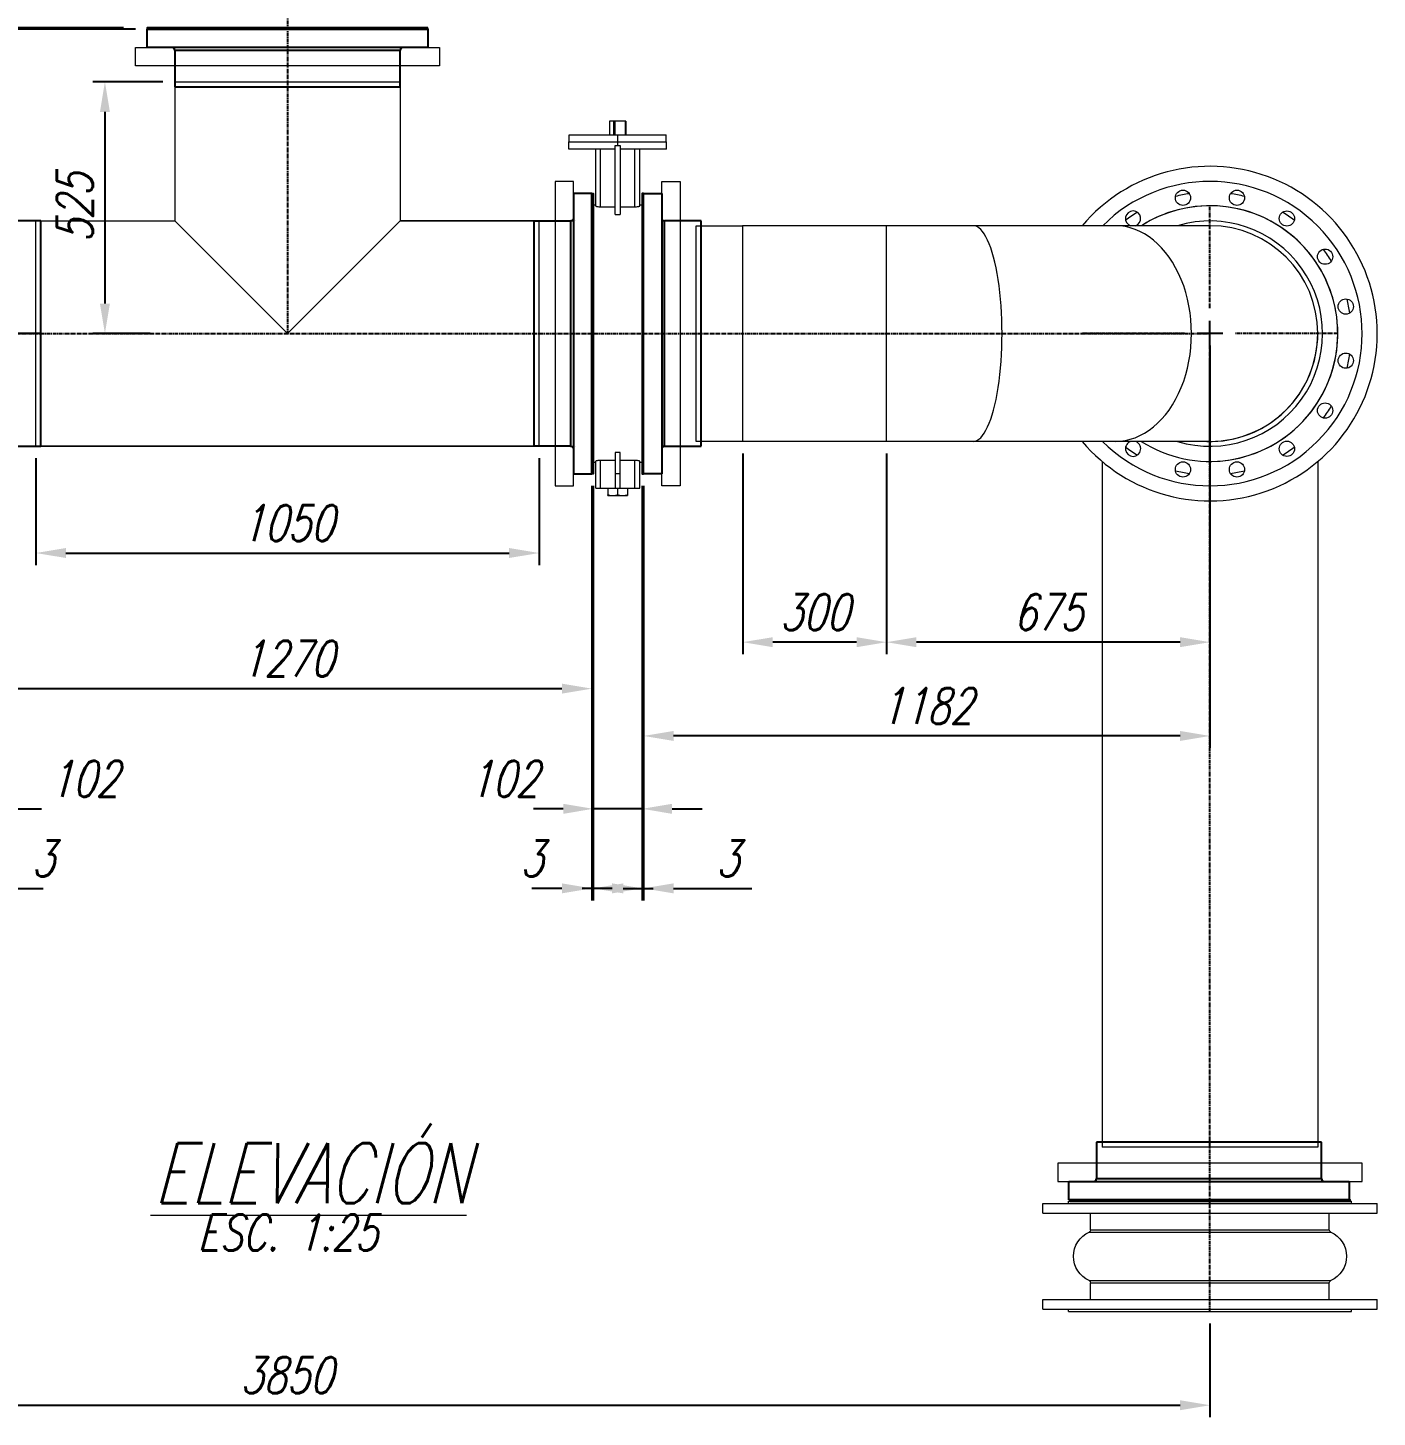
# Model space of a CAD drawing. Header units: inches. Extents: x 52169 to 69006, y 13152 to 42758.
# Drawn here: x 54951 to 57767, y 35951 to 38850 of the extents above; entities that cross this region are included whole.
import ezdxf
from ezdxf.enums import TextEntityAlignment as Align

# ---------------------------------------------------------------- set-up
doc = ezdxf.new("R2010")
doc.units = ezdxf.units.IN
doc.header["$MEASUREMENT"] = 0
doc.linetypes.add('CENTER', pattern=[50.8, 31.75, -6.35, 6.35, -6.35])
doc.layers.add('IA-DIBUJO', color=3, linetype='Continuous')
doc.layers.add('IA-EJES', color=4, linetype='CENTER')
doc.layers.add('IA-DIM', color=7, linetype='Continuous', lineweight=5)
doc.layers.add('IA-TITLE', color=6, linetype='Continuous', lineweight=13)
doc.styles.add('ING-AMB', font='romans.shx', dxfattribs={"width": 0.75, "oblique": 15})
doc.dimstyles.new('ING-AMB 25', dxfattribs={"dimscale": 25, "dimtxt": 3, "dimasz": 2.5, "dimexe": 1, "dimexo": 1, "dimgap": 1, "dimtad": 1, "dimdec": 0, "dimzin": 0, "dimdsep": 46, "dimtxsty": 'ING-AMB', "dimcen": 0.1, "dimclrd": 7, "dimclre": 7, "dimclrt": 2, "dimadec": 0, "dimazin": 0, "dimtfac": 1, "dimtdec": 0, "dimtmove": 0, "dimatfit": 0, "dimfxl": 1.25, "dimtolj": 1, "dimtzin": 0, "dimarcsym": 1})
pattern_1 = [(135, (91775.99, -20583.669), (-6.6291261, -6.6291261), []), (135, (91775.99, -20579.2495), (-6.6291261, -6.6291261), [])]

# ---------------------------------------------------------------- blocks, each defined once
blk = doc.blocks.new('*D92')
at = {"color": 7, "lineweight": -2, "transparency": 16777216}
for p, q in [((53568.4, 36146.7), (53568.4, 35951.1)), ((57418.4, 36146.7), (57418.4, 35951.1)), ((53630.9, 35976.1), (57355.9, 35976.1))]:
    blk.add_line(p, q, dxfattribs=at)
at = {"color": 7, "transparency": 16777216}
for points in [[(53630.9, 35986.5), (53630.9, 35965.6), (53568.4, 35976.1)], [(57355.9, 35986.5), (57355.9, 35965.6), (57418.4, 35976.1)]]:
    blk.add_solid(points, dxfattribs=at)
at = {"layer": 'Defpoints', "color": 0, "transparency": 16777216}
for p in [(53568.4, 36171.7), (57418.4, 36171.7), (57418.4, 35976.1)]:
    blk.add_point(p, dxfattribs=at)
at = {"color": 2, "transparency": 16777216, "insert": (55491.4, 36038.6), "char_height": 75, "attachment_point": 5, "style": 'ING-AMB'}
blk.add_mtext('\\A1;3850', dxfattribs=at)
blk = doc.blocks.new('stub end 450')
at = {"color": 8}
for p, q in [((48858.4, 37919.1), (48858.4, 38504.1)), ((48858.4, 38504.1), (48896.4, 38504.1)), ((48896.4, 38504.1), (48896.4, 37919.1)), ((48902.4, 37976.6), (48902.4, 38446.6)), ((48978.4, 38446.6), (48902.4, 38446.6)), ((48978.4, 37976.6), (48978.4, 38446.6)), ((48902.4, 37976.6), (48978.4, 37976.6)), ((48896.4, 37919.1), (48858.4, 37919.1))]:
    blk.add_line(p, q, dxfattribs=at)
for centre, start, end in [((48902.4, 38452.6), 180, 270), ((48902.4, 37970.6), 90, 180)]:
    blk.add_arc(centre, 6, start, end, dxfattribs=at)
blk = doc.blocks.new('*D128')
at = {"color": 7, "lineweight": -2, "transparency": 16777216}
for p, q in [((55175.9, 38846.6), (52780.9, 38846.6)), ((52805.9, 38784.1), (52805.9, 38274.1)), ((54978.3, 38211.6), (52780.9, 38211.6))]:
    blk.add_line(p, q, dxfattribs=at)
at = {"color": 7, "transparency": 16777216}
for points in [[(52795.5, 38784.1), (52816.3, 38784.1), (52805.9, 38846.6)], [(52795.5, 38274.1), (52816.3, 38274.1), (52805.9, 38211.6)]]:
    blk.add_solid(points, dxfattribs=at)
at = {"layer": 'Defpoints', "color": 0, "transparency": 16777216}
for p in [(55200.9, 38846.6, 0), (52805.9, 38211.6), (55003.3, 38211.6)]:
    blk.add_point(p, dxfattribs=at)
at = {"color": 2, "transparency": 16777216, "insert": (52743.4, 38529.1), "char_height": 75, "attachment_point": 5, "rotation": 90, "style": 'ING-AMB'}
blk.add_mtext('\\A1;635', dxfattribs=at)
blk = doc.blocks.new('*D126')
at = {"color": 7, "lineweight": -2, "transparency": 16777216}
for p, q in [((54968.4, 37951.6), (54968.4, 37728.9)), ((56018.4, 37951.6), (56018.4, 37728.9)), ((55030.9, 37753.9), (55955.9, 37753.9))]:
    blk.add_line(p, q, dxfattribs=at)
at = {"color": 7, "transparency": 16777216}
for points in [[(55030.9, 37764.3), (55030.9, 37743.5), (54968.4, 37753.9)], [(55955.9, 37764.3), (55955.9, 37743.5), (56018.4, 37753.9)]]:
    blk.add_solid(points, dxfattribs=at)
at = {"layer": 'Defpoints', "color": 0, "transparency": 16777216}
for p in [(54968.4, 37976.6, 0), (56018.4, 37976.6, 0), (56018.4, 37753.9)]:
    blk.add_point(p, dxfattribs=at)
at = {"color": 2, "transparency": 16777216, "insert": (55493.4, 37816.4), "char_height": 75, "attachment_point": 5, "style": 'ING-AMB'}
blk.add_mtext('\\A1;1050', dxfattribs=at)
blk = doc.blocks.new('*U19')
at = {"layer": 'IA-EJES', "color": 0, "ltscale": 0.25, "transparency": 16777216}
for p, q in [((0, 53.3), (0, 266.8)), ((-266.8, 0), (-53.3, 0)), ((53.3, 0), (266.8, 0)), ((0, -266.8), (0, -53.3))]:
    blk.add_line(p, q, dxfattribs=at)
at = {"layer": 'IA-EJES', "color": 0, "linetype": 'Continuous', "ltscale": 0.25, "transparency": 16777216}
for p, q in [((-26.7, 0), (26.7, 0)), ((0, -26.7), (0, 26.7))]:
    blk.add_line(p, q, dxfattribs=at)
blk = doc.blocks.new('*D129')
at = {"color": 7, "lineweight": -2, "transparency": 16777216}
for p, q in [((55233.4, 38736.6), (55087.4, 38736.6)), ((55112.4, 38674.1), (55112.4, 38274.1)), ((55206.5, 38211.6), (55087.4, 38211.6))]:
    blk.add_line(p, q, dxfattribs=at)
at = {"color": 7, "transparency": 16777216}
for points in [[(55102, 38674.1), (55122.8, 38674.1), (55112.4, 38736.6)], [(55102, 38274.1), (55122.8, 38274.1), (55112.4, 38211.6)]]:
    blk.add_solid(points, dxfattribs=at)
at = {"layer": 'Defpoints', "color": 0, "transparency": 16777216}
for p in [(55258.4, 38736.6, 0), (55112.4, 38211.6), (55231.5, 38211.6, 0)]:
    blk.add_point(p, dxfattribs=at)
at = {"color": 2, "transparency": 16777216, "insert": (55049.9, 38474.1), "char_height": 75, "attachment_point": 5, "rotation": 90, "style": 'ING-AMB'}
blk.add_mtext('\\A1;525', dxfattribs=at)
blk = doc.blocks.new('*D38')
at = {"color": 7, "lineweight": -2, "transparency": 16777216}
for p, q in [((52649, 38878.1), (52649, 38979.2)), ((52749, 38912.1), (52749, 38974.6)), ((52749, 38848.1), (52649, 38878.1)), ((55150.9, 38849.6), (52724, 38849.6)), ((55175.9, 38846.6), (52724, 38846.6)), ((52749, 38846.6), (52749, 38849.6)), ((52749, 38846.6), (52749, 38849.6)), ((52749, 38784.1), (52749, 38721.6))]:
    blk.add_line(p, q, dxfattribs=at)
at = {"color": 7, "transparency": 16777216}
for points in [[(52738.6, 38912.1), (52759.4, 38912.1), (52749, 38849.6)], [(52738.6, 38784.1), (52759.4, 38784.1), (52749, 38846.6)]]:
    blk.add_solid(points, dxfattribs=at)
at = {"layer": 'Defpoints', "color": 0, "transparency": 16777216}
for p in [(52749, 38849.6), (55175.9, 38849.6, 0), (55200.9, 38846.6, 0)]:
    blk.add_point(p, dxfattribs=at)
at = {"color": 2, "transparency": 16777216, "insert": (52586.5, 38928.7), "char_height": 75, "attachment_point": 5, "rotation": 90, "style": 'ING-AMB'}
blk.add_mtext('\\A1;3', dxfattribs=at)
blk = doc.blocks.new('*D143')
at = {"color": 7, "lineweight": -2, "transparency": 16777216}
for p, q in [((54753.4, 37894.1), (54753.4, 37195.3)), ((54855.4, 37894.1), (54855.4, 37195.3)), ((54690.9, 37220.3), (54628.4, 37220.3)), ((54753.4, 37220.3), (54855.4, 37220.3)), ((54917.9, 37220.3), (54980.4, 37220.3))]:
    blk.add_line(p, q, dxfattribs=at)
at = {"color": 7, "transparency": 16777216}
for points in [[(54690.9, 37230.7), (54690.9, 37209.8), (54753.4, 37220.3)], [(54917.9, 37230.7), (54917.9, 37209.8), (54855.4, 37220.3)]]:
    blk.add_solid(points, dxfattribs=at)
at = {"layer": 'Defpoints', "color": 0, "transparency": 16777216}
for p in [(54753.4, 37919.1), (54855.4, 37919.1), (54855.4, 37220.3)]:
    blk.add_point(p, dxfattribs=at)
at = {"color": 2, "transparency": 16777216, "insert": (55069.2, 37282.8), "char_height": 75, "attachment_point": 5, "style": 'ING-AMB'}
blk.add_mtext('\\A1;102', dxfattribs=at)
blk = doc.blocks.new('*D144')
at = {"color": 7, "lineweight": -2, "transparency": 16777216}
for p, q in [((54855.4, 37894.1), (54855.4, 37029.3)), ((54858.4, 37894.1), (54858.4, 37029.3)), ((54792.9, 37054.3), (54730.4, 37054.3)), ((54855.4, 37054.3), (54858.4, 37054.3)), ((54920.9, 37054.3), (54983.4, 37054.3))]:
    blk.add_line(p, q, dxfattribs=at)
at = {"color": 7, "transparency": 16777216}
for points in [[(54792.9, 37064.7), (54792.9, 37043.9), (54855.4, 37054.3)], [(54920.9, 37064.7), (54920.9, 37043.9), (54858.4, 37054.3)]]:
    blk.add_solid(points, dxfattribs=at)
at = {"layer": 'Defpoints', "color": 0, "transparency": 16777216}
for p in [(54855.4, 37919.1), (54858.4, 37919.1), (54858.4, 37054.3)]:
    blk.add_point(p, dxfattribs=at)
at = {"color": 2, "transparency": 16777216, "insert": (54983.4, 37116.8), "char_height": 75, "attachment_point": 5, "style": 'ING-AMB'}
blk.add_mtext('\\A1;3', dxfattribs=at)
blk = doc.blocks.new('*D145')
at = {"color": 7, "lineweight": -2, "transparency": 16777216}
for p, q in [((54858.4, 37894.1), (54858.4, 37446)), ((56128.4, 37894.1), (56128.4, 37446)), ((54920.9, 37471), (56065.9, 37471))]:
    blk.add_line(p, q, dxfattribs=at)
at = {"color": 7, "transparency": 16777216}
for points in [[(54920.9, 37481.4), (54920.9, 37460.6), (54858.4, 37471)], [(56065.9, 37481.4), (56065.9, 37460.6), (56128.4, 37471)]]:
    blk.add_solid(points, dxfattribs=at)
at = {"layer": 'Defpoints', "color": 0, "transparency": 16777216}
for p in [(54858.4, 37919.1), (56128.4, 37919.1), (56128.4, 37471)]:
    blk.add_point(p, dxfattribs=at)
at = {"color": 2, "transparency": 16777216, "insert": (55493.4, 37533.5), "char_height": 75, "attachment_point": 5, "style": 'ING-AMB'}
blk.add_mtext('\\A1;1270', dxfattribs=at)
blk = doc.blocks.new('*D48')
at = {"color": 7, "lineweight": -2, "transparency": 16777216}
for p, q in [((57418.4, 38186.6), (57418.4, 37542.9)), ((56743.4, 37961.5), (56743.4, 37542.9)), ((57355.9, 37567.9), (56805.9, 37567.9))]:
    blk.add_line(p, q, dxfattribs=at)
at = {"color": 7, "transparency": 16777216}
for points in [[(56805.9, 37578.3), (56805.9, 37557.5), (56743.4, 37567.9)], [(57355.9, 37578.3), (57355.9, 37557.5), (57418.4, 37567.9)]]:
    blk.add_solid(points, dxfattribs=at)
at = {"layer": 'Defpoints', "color": 0, "transparency": 16777216}
for p in [(57418.4, 38211.6), (56743.4, 37986.5), (56743.4, 37567.9)]:
    blk.add_point(p, dxfattribs=at)
at = {"color": 2, "transparency": 16777216, "insert": (57080.9, 37630.4), "char_height": 75, "attachment_point": 5, "style": 'ING-AMB'}
blk.add_mtext('\\A1;675', dxfattribs=at)
blk = doc.blocks.new('*D49')
at = {"color": 7, "lineweight": -2, "transparency": 16777216}
for p, q in [((56443.4, 37961.6), (56443.4, 37542.9)), ((56743.4, 37961.5), (56743.4, 37542.9)), ((56680.9, 37567.9), (56505.9, 37567.9))]:
    blk.add_line(p, q, dxfattribs=at)
at = {"color": 7, "transparency": 16777216}
for points in [[(56505.9, 37578.3), (56505.9, 37557.5), (56443.4, 37567.9)], [(56680.9, 37578.3), (56680.9, 37557.5), (56743.4, 37567.9)]]:
    blk.add_solid(points, dxfattribs=at)
at = {"layer": 'Defpoints', "color": 0, "transparency": 16777216}
for p in [(56443.4, 37986.6), (56743.4, 37986.5), (56443.4, 37567.9)]:
    blk.add_point(p, dxfattribs=at)
at = {"color": 2, "transparency": 16777216, "insert": (56593.4, 37630.4), "char_height": 75, "attachment_point": 5, "style": 'ING-AMB'}
blk.add_mtext('\\A1;300', dxfattribs=at)
blk = doc.blocks.new('*D50')
at = {"color": 7, "lineweight": -2, "transparency": 16777216}
for p, q in [((57418.4, 38186.5), (57418.4, 37347.3)), ((56236.4, 37894.1), (56236.4, 37347.3)), ((57355.9, 37372.3), (56298.9, 37372.3))]:
    blk.add_line(p, q, dxfattribs=at)
at = {"color": 7, "transparency": 16777216}
for points in [[(56298.9, 37382.7), (56298.9, 37361.9), (56236.4, 37372.3)], [(57355.9, 37382.7), (57355.9, 37361.9), (57418.4, 37372.3)]]:
    blk.add_solid(points, dxfattribs=at)
at = {"layer": 'Defpoints', "color": 0, "transparency": 16777216}
for p in [(57418.4, 38211.5), (56236.4, 37919.1), (56236.4, 37372.3)]:
    blk.add_point(p, dxfattribs=at)
at = {"color": 2, "transparency": 16777216, "insert": (56827.4, 37434.8), "char_height": 75, "attachment_point": 5, "style": 'ING-AMB'}
blk.add_mtext('\\A1;1182', dxfattribs=at)
blk = doc.blocks.new('*D51')
at = {"color": 7, "lineweight": -2, "transparency": 16777216}
for p, q in [((56233.4, 37894.1), (56233.4, 37029.3)), ((56236.4, 37894.1), (56236.4, 37029.3)), ((56170.9, 37054.3), (56108.4, 37054.3)), ((56233.4, 37054.3), (56236.4, 37054.3)), ((56298.9, 37054.3), (56462.5, 37054.3))]:
    blk.add_line(p, q, dxfattribs=at)
at = {"color": 7, "transparency": 16777216}
for points in [[(56170.9, 37064.7), (56170.9, 37043.9), (56233.4, 37054.3)], [(56298.9, 37064.7), (56298.9, 37043.9), (56236.4, 37054.3)]]:
    blk.add_solid(points, dxfattribs=at)
at = {"layer": 'Defpoints', "color": 0, "transparency": 16777216}
for p in [(56233.4, 37919.1), (56236.4, 37919.1), (56233.4, 37054.3)]:
    blk.add_point(p, dxfattribs=at)
at = {"color": 2, "transparency": 16777216, "insert": (56411.9, 37116.8), "char_height": 75, "attachment_point": 5, "style": 'ING-AMB'}
blk.add_mtext('\\A1;3', dxfattribs=at)
blk = doc.blocks.new('*D52')
at = {"color": 7, "lineweight": -2, "transparency": 16777216}
for p, q in [((56131.4, 37894.1), (56131.4, 37195.3)), ((56233.4, 37894.1), (56233.4, 37195.3)), ((56068.9, 37220.3), (56006.4, 37220.3)), ((56233.4, 37220.3), (56131.4, 37220.3)), ((56295.9, 37220.3), (56358.4, 37220.3))]:
    blk.add_line(p, q, dxfattribs=at)
at = {"color": 7, "transparency": 16777216}
for points in [[(56068.9, 37230.7), (56068.9, 37209.8), (56131.4, 37220.3)], [(56295.9, 37230.7), (56295.9, 37209.8), (56233.4, 37220.3)]]:
    blk.add_solid(points, dxfattribs=at)
at = {"layer": 'Defpoints', "color": 0, "transparency": 16777216}
for p in [(56131.4, 37919.1), (56233.4, 37919.1), (56131.4, 37220.3)]:
    blk.add_point(p, dxfattribs=at)
at = {"color": 2, "transparency": 16777216, "insert": (55945, 37282.8), "char_height": 75, "attachment_point": 5, "style": 'ING-AMB'}
blk.add_mtext('\\A1;102', dxfattribs=at)
blk = doc.blocks.new('*D53')
at = {"color": 7, "lineweight": -2, "transparency": 16777216}
for p, q in [((56128.4, 37894.1), (56128.4, 37029.3)), ((56131.4, 37894.1), (56131.4, 37029.3)), ((56065.9, 37054.3), (56003.4, 37054.3)), ((56131.4, 37054.3), (56128.4, 37054.3)), ((56193.9, 37054.3), (56256.4, 37054.3))]:
    blk.add_line(p, q, dxfattribs=at)
at = {"color": 7, "transparency": 16777216}
for points in [[(56065.9, 37064.7), (56065.9, 37043.9), (56128.4, 37054.3)], [(56193.9, 37064.7), (56193.9, 37043.9), (56131.4, 37054.3)]]:
    blk.add_solid(points, dxfattribs=at)
at = {"layer": 'Defpoints', "color": 0, "transparency": 16777216}
for p in [(56128.4, 37919.1), (56131.4, 37919.1), (56128.4, 37054.3)]:
    blk.add_point(p, dxfattribs=at)
at = {"color": 2, "transparency": 16777216, "insert": (56003.4, 37116.8), "char_height": 75, "attachment_point": 5, "style": 'ING-AMB'}
blk.add_mtext('\\A1;3', dxfattribs=at)

msp = doc.modelspace()

# ---------------------------------------------------------------- hatches: boundary and pattern name
h = msp.add_hatch()
h.set_pattern_fill('ANSI32', color=1, scale=25, angle=180)
h.set_pattern_definition([(225, (114288.665, 75872.213), (6.6291261, -6.6291261), []), (225, (114284.246, 75872.213), (6.6291261, -6.6291261), [])])
h.paths.add_polyline_path([(55200.9, 38846.6), (55785.9, 38846.6), (55785.9, 38849.6), (55200.9, 38849.6)])
h = msp.add_hatch()
h.set_pattern_fill('ANSI32', color=1, scale=25, angle=90)
h.set_pattern_definition(pattern_1)
h.paths.add_polyline_path([(56128.4, 38504.1), (56128.4, 37919.1), (56131.4, 37919.1), (56131.4, 38504.1)])
h = msp.add_hatch()
h.set_pattern_fill('ANSI32', color=1, scale=25, angle=90)
h.set_pattern_definition(pattern_1)
h.paths.add_polyline_path([(56236.4, 38504.1), (56236.4, 37919.1), (56233.4, 37919.1), (56233.4, 38504.1)])
h = msp.add_hatch()
h.set_pattern_fill('ANSI32', color=1, scale=25, angle=180)
h.set_pattern_definition([(225, (112363.694, 73427.213), (6.6291261, -6.6291261), []), (225, (112359.275, 73427.213), (6.6291261, -6.6291261), [])])
h.paths.add_polyline_path([(57710.9, 36401.6), (57125.9, 36401.6), (57125.9, 36404.6), (57710.9, 36404.6)])

# ---------------------------------------------------------------- linework, layer by layer
at = {"color": 8, "linetype": 'Continuous', "lineweight": 0, "extrusion": (0, 1, -2.22045e-16)}
for p, q in [((56165.4, 38654.6), (56165.4, 38626.6)), ((56199.4, 38654.6), (56165.4, 38654.6)), ((56174.5, 38626.6), (56174.5, 38654.6)), ((56175.5, 38626.6), (56175.5, 38654.6)), ((56176.6, 38654.6), (56176.6, 38626.6)), ((56198.5, 38626.6), (56198.5, 38654.6)), ((56199.4, 38654.6), (56199.4, 38626.6)), ((56080.4, 38611.6), (56284.4, 38611.6)), ((56080.4, 38596.6), (56080.4, 38611.6)), ((56081.4, 38626.6), (56283.4, 38626.6)), ((56081.4, 38611.6), (56081.4, 38626.6)), ((56182.4, 38604.1), (56182.4, 38626.6)), ((56283.4, 38611.6), (56283.4, 38626.6)), ((56284.4, 38596.6), (56284.4, 38611.6)), ((56177.3, 38596.6), (56080.4, 38596.6)), ((56136.5, 38477.7), (56136.5, 38596.6)), ((56146.7, 38476.2), (56146.7, 38596.6)), ((56177.3, 38604.1), (56187.5, 38604.1)), ((56177.3, 38460), (56177.3, 38604.1)), ((56187.5, 38604.1), (56187.5, 38460)), ((56284.4, 38596.6), (56187.5, 38596.6)), ((56218.1, 38476.2), (56218.1, 38596.6)), ((56228.3, 38477.7), (56228.3, 38596.6)), ((56131.4, 38480.1), (56136.5, 38480.1)), ((56146.7, 38476.2), (56177.3, 38476.2)), ((56187.5, 38476.2), (56218.1, 38476.2)), ((56228.3, 38480.1), (56233.4, 38480.1)), ((56177.3, 38460), (56187.5, 38460)), ((56131.4, 37943.1), (56136.5, 37943.1)), ((56136.5, 37888.9), (56136.5, 37945.5)), ((56146.7, 37888.9), (56146.7, 37947.1)), ((56177.3, 37947.1), (56146.7, 37947.1)), ((56187.5, 37963.3), (56177.3, 37963.3)), ((56177.3, 37963.3), (56177.3, 37888.9)), ((56187.5, 37888.9), (56187.5, 37963.3)), ((56218.1, 37947.1), (56187.5, 37947.1)), ((56218.1, 37888.9), (56218.1, 37947.1)), ((56228.3, 37888.9), (56228.3, 37945.5)), ((56228.3, 37943.1), (56233.4, 37943.1)), ((56177.3, 37919.5), (56187.5, 37919.5)), ((56136.5, 37888.9), (56228.3, 37888.9)), ((56162, 37888.9), (56162, 37875.4)), ((56182.4, 37873.6), (56182.4, 37888.9)), ((56202.8, 37888.9), (56202.8, 37875.4)), ((56162, 37873.6), (56202.8, 37873.6))]:
    msp.add_line(p, q, dxfattribs=at)
at = {"color": 8, "extrusion": (-1.22465e-16, 1, -2.22045e-16)}
msp.add_line((56093.4, 38446.6), (56093.4, 38446.6), dxfattribs=at)
at = {"color": 8, "extrusion": (1.22465e-16, -1, -2.22045e-16)}
msp.add_line((56093.4, 37976.6), (56093.4, 37976.6), dxfattribs=at)
at = {"color": 8, "linetype": 'Continuous', "lineweight": 0, "extrusion": (2.22045e-16, 1, -2.22045e-16)}
for p, q in [((57069.4, 36396.7), (57767.4, 36396.7)), ((57069.4, 36376.7), (57069.4, 36396.7)), ((57123.4, 36401.7), (57713.4, 36401.7)), ((57123.4, 36396.7), (57123.4, 36401.7)), ((57713.4, 36396.7), (57713.4, 36401.7)), ((57767.4, 36376.7), (57767.4, 36396.7)), ((57069.4, 36376.7), (57767.4, 36376.7)), ((57169.4, 36341.7), (57169.4, 36376.7)), ((57667.4, 36341.7), (57667.4, 36376.7)), ((57166.4, 36337.1), (57670.4, 36337.1)), ((57169.4, 36341.7), (57667.4, 36341.7)), ((57166.4, 36236.3), (57670.4, 36236.3)), ((57169.4, 36231.7), (57667.4, 36231.7)), ((57169.4, 36196.7), (57169.4, 36231.7)), ((57667.4, 36196.7), (57667.4, 36231.7)), ((57069.4, 36196.7), (57767.4, 36196.7)), ((57069.4, 36176.7), (57069.4, 36196.7)), ((57069.4, 36176.7), (57767.4, 36176.7)), ((57123.4, 36171.7), (57123.4, 36176.7)), ((57713.4, 36171.7), (57713.4, 36176.7)), ((57767.4, 36176.7), (57767.4, 36196.7)), ((57123.4, 36171.7), (57713.4, 36171.7))]:
    msp.add_line(p, q, dxfattribs=at)
at = {"color": 1, "elevation": 0}
msp.add_lwpolyline([(55785.9, 38849.6), (55200.9, 38849.6), (55200.9, 38846.6), (55785.9, 38846.6)], close=True, dxfattribs=at)
at = {"color": 1}
for points in [[(56128.4, 37919.1), (56128.4, 38504.1), (56131.4, 38504.1), (56131.4, 37919.1)], [(56236.4, 37919.1), (56236.4, 38504.1), (56233.4, 38504.1), (56233.4, 37919.1)], [(57125.9, 36401.6), (57710.9, 36401.6), (57710.9, 36404.6), (57125.9, 36404.6)]]:
    msp.add_lwpolyline(points, close=True, dxfattribs=at)
at = {"color": 2, "linetype": 'Continuous', "lineweight": 0}
for points in [[(55175.9, 38770.5, 0), (55175.9, 38808.6, 0), (55810.9, 38808.6, 0), (55810.9, 38770.5, 0)], [(56052.3, 37894.1, 0), (56090.4, 37894.1, 0), (56090.4, 38529.1, 0), (56052.3, 38529.1, 0)], [(56312.5, 37894.2, 0), (56274.4, 37894.2, 0), (56274.4, 38529.2, 0), (56312.5, 38529.2, 0)], [(57735.9, 36442.6, 0), (57735.9, 36480.7, 0), (57100.9, 36480.7, 0), (57100.9, 36442.6, 0)]]:
    msp.add_polyline3d(points, close=True, dxfattribs=at)
for centre in [(57362, 38495), (57474.7, 38495), (57578.9, 38451.8), (57658.6, 38372.1), (57701.8, 38268), (57701.8, 38155.2), (57658.6, 38051.1), (57578.9, 37971.4), (57362, 37928.2), (57474.7, 37928.2)]:
    msp.add_circle(centre, 15.9, dxfattribs=at)
for centre, radius, start, end in [((57418.4, 38211.6), 349, 220.1239, 139.8355), ((57418.4, 38211.6), 317.5, 225.1019, 134.8497), ((57418.4, 38211.6), 295, 98.3715, 104.1285), ((57418.4, 38211.6), 295, 75.8715, 81.6285), ((57257.9, 38451.8), 15.9, 287.53, 252.47), ((57418.4, 38211.6), 295, 120.8715, 126.6285), ((57418.4, 38211.6), 266.7, 237.4892, 122.4351), ((57418.4, 38211.6), 266.7, 270, 122.4351), ((57418.4, 38211.6), 295, 53.3715, 59.1285), ((57418.4, 38211.6), 295, 30.8715, 36.6285), ((57418.4, 38211.6), 295, 8.3715, 14.1285), ((57418.4, 38211.6), 295, 345.8715, 351.6285), ((57418.4, 38211.6), 295, 323.3715, 329.1285), ((57257.9, 37971.4), 15.9, 105.0989, 74.9011), ((57418.4, 38211.6), 295, 233.3715, 239.1285), ((57418.4, 38211.6), 295, 300.8715, 306.6285), ((57418.4, 38211.6), 295, 255.8715, 261.6285), ((57418.4, 38211.6), 295, 278.3715, 284.1285)]:
    msp.add_arc(centre, radius, start, end, dxfattribs=at)
at = {"color": 8, "linetype": 'Continuous', "lineweight": 0, "extrusion": (-4.93038e-32, -2.22045e-16, -1)}
for centre, radius, start, end in [((-57188.4, 36286.7), 55, 293.5702, 66.4298), ((-57164.4, 36341.7), 5, 180, 246.4298), ((-57672.4, 36341.7), 5, 293.5702, 360), ((-57648.4, 36286.7), 55, 113.5702, 246.4298), ((-57164.4, 36231.7), 5, 113.5702, 180), ((-57672.4, 36231.7), 5, 0, 66.4298)]:
    msp.add_arc(centre, radius, start, end, dxfattribs=at)
at = {"color": 8, "linetype": 'Continuous', "lineweight": 0}
for points, knots in [([(56136.5, 38477.7), (56136.5, 38477.6), (56136.7, 38477.4), (56137.8, 38477), (56138.6, 38476.8), (56140.4, 38476.5), (56141.5, 38476.4), (56144, 38476.2), (56145.4, 38476.2), (56146.7, 38476.2)], [-4.633551, -4.633551, -4.633551, -4.633551, -4.246049, -4.246049, -3.858548, -3.858548, -3.473221, -3.473221, -3.087893, -3.087893, -3.087893, -3.087893]), ([(56218.1, 38476.2), (56219.4, 38476.2), (56220.7, 38476.2), (56223.2, 38476.4), (56224.4, 38476.5), (56226.2, 38476.8), (56227, 38477), (56228, 38477.4), (56228.3, 38477.6), (56228.3, 38477.7)], [-3.087893, -3.087893, -3.087893, -3.087893, -2.70373, -2.70373, -2.319567, -2.319567, -1.930902, -1.930902, -1.542237, -1.542237, -1.542237, -1.542237]), ([(56146.7, 37947.1), (56145.4, 37947.1), (56144, 37947), (56141.5, 37946.9), (56140.4, 37946.7), (56138.6, 37946.4), (56137.8, 37946.2), (56136.7, 37945.9), (56136.5, 37945.7), (56136.5, 37945.5)], [-3.087893, -3.087893, -3.087893, -3.087893, -2.70373, -2.70373, -2.319567, -2.319567, -1.930902, -1.930902, -1.542237, -1.542237, -1.542237, -1.542237]), ([(56228.3, 37945.5), (56228.3, 37945.7), (56228, 37945.9), (56227, 37946.2), (56226.2, 37946.4), (56224.4, 37946.7), (56223.2, 37946.9), (56220.7, 37947), (56219.4, 37947.1), (56218.1, 37947.1)], [-4.63355, -4.63355, -4.63355, -4.63355, -4.244885, -4.244885, -3.85622, -3.85622, -3.472057, -3.472057, -3.087893, -3.087893, -3.087893, -3.087893])]:
    msp.add_open_spline(points, degree=3, knots=knots, dxfattribs=at)
for points, weights in [([(56162, 37875.4), (56167.4, 37873.6), (56172.2, 37873.6)], [1.00007075032, 1.03799156647, 1]), ([(56162, 37873.6), (56162, 37873.6), (56162, 37875.4)], [1, 1.03799156647, 1.00007075032]), ([(56172.2, 37873.6), (56176.9, 37873.6), (56182.4, 37875.4)], [1, 1.03799156647, 1.00007075032]), ([(56182.4, 37875.4), (56187.8, 37873.6), (56192.6, 37873.6)], [1.00007075032, 1.03799156647, 1]), ([(56192.6, 37873.6), (56197.3, 37873.6), (56202.8, 37875.4)], [1, 1.03799156647, 1.00007075032]), ([(56202.8, 37875.4), (56202.8, 37873.6), (56202.8, 37873.6)], [1.00007075032, 1.03799156647, 1])]:
    msp.add_rational_spline(points, weights, degree=2, dxfattribs=at)
at = {"layer": 'IA-DIBUJO', "color": 3, "linetype": 'Continuous', "lineweight": 0, "extrusion": (0, 1, -2.22045e-16)}
for p, q in [((55258.4, 38736.6, 0), (55728.4, 38736.6, 0)), ((55258.4, 38736.6, 0), (55258.4, 38446.6, 0)), ((55728.4, 38736.6, 0), (55728.4, 38446.6, 0)), ((54968.4, 38446.6, 0), (55258.4, 38446.6, 0)), ((55493.4, 38211.6, 0), (55258.4, 38446.6, 0)), ((55728.4, 38446.6, 0), (55493.4, 38211.6, 0)), ((55728.4, 38446.6, 0), (56018.4, 38446.6, 0)), ((54968.4, 37976.6, 0), (56018.4, 37976.6, 0))]:
    msp.add_line(p, q, dxfattribs=at)
at = {"layer": 'IA-DIBUJO', "color": 3, "linetype": 'Continuous', "lineweight": 0}
for p, q in [((54968.4, 37976.6, 0), (54968.4, 38446.6, 0)), ((56018.4, 37976.6, 0), (56018.4, 38446.6, 0)), ((57418.4, 38436.7), (56443.1, 38436.7)), ((56743.4, 37986.7), (56743.4, 38436.7)), ((56743.4, 37986.7), (56443.1, 37986.6)), ((57418.4, 37986.7), (56743.4, 37986.7)), ((57643.4, 36514.6), (57193.4, 36514.6))]:
    msp.add_line(p, q, dxfattribs=at)
at = {"layer": 'IA-DIBUJO', "color": 3, "linetype": 'Continuous', "lineweight": 0, "extrusion": (1.10737e-08, 1, -2.22045e-16)}
for p, q in [((56018.4, 38446.6, 0), (55728.4, 38446.6, 0)), ((56018.4, 37976.6, 0), (54968.4, 37976.6, 0))]:
    msp.add_line(p, q, dxfattribs=at)
at = {"layer": 'IA-DIBUJO', "color": 3, "linetype": 'Continuous', "lineweight": 0, "extrusion": (-2.28848e-17, 1, -2.22045e-16)}
for p, q in [((57193.4, 37945.1, -2.6), (57193.4, 36514.6)), ((57643.4, 37944.6, -2.6), (57643.4, 36514.6))]:
    msp.add_line(p, q, dxfattribs=at)
at = {"layer": 'IA-DIBUJO', "color": 3, "linetype": 'Continuous', "lineweight": 0}
msp.add_lwpolyline([(56346.4, 37986.6), (56346.4, 38436.6), (56443.1, 38436.6), (56443.1, 37986.6)], close=True, dxfattribs=at)
for centre, radius, start, end in [((57418.4, 38211.6), 235, 253.1455, 106.6946), ((57418.4, 38211.7), 225, 270, 90), ((57418.4, 38211.6), 225, 268.3385, 0.012)]:
    msp.add_arc(centre, radius, start, end, dxfattribs=at)
for centre, major_axis, ratio, start_param, end_param in [((56924.2, 38211.7), (0, 225), 0.267949, -3.141593, 0), ((56924.2, 38211.7), (0, -225), 0.267949, 0, 3.141593), ((57220.7, 38211.7), (0, -225), 0.707107, 0, 3.141593)]:
    msp.add_ellipse(centre, major_axis=major_axis, ratio=ratio, start_param=start_param, end_param=end_param, dxfattribs=at)
at = {"layer": 'IA-EJES', "ltscale": 0.25}
for p, q in [((55493.4, 41608.3), (55493.4, 38211.6)), ((53568.4, 38211.6), (57418.4, 38211.6)), ((57418.4, 36171.7), (57418.4, 38211.6))]:
    msp.add_line(p, q, dxfattribs=at)

# ---------------------------------------------------------------- block references
for p, rotation in [((17281.8, 87705, 0), 270), ((95628, -12453.8), 90.00000000000001)]:
    msp.add_blockref('stub end 450', p, dxfattribs=dict(rotation=rotation))
for p in [(6000, 0), (7378, 0)]:
    msp.add_blockref('stub end 450', p)
at = {"xscale": -1}
msp.add_blockref('stub end 450', (104986.8, 0), dxfattribs=at)
at = {"layer": 'IA-EJES', "ltscale": 0.25, "rotation": 89.99999999999999}
msp.add_blockref('*U19', (57418.4, 38211.6), dxfattribs=at)

# ---------------------------------------------------------------- texts
at = {"layer": 'IA-DIM', "color": 2, "insert": (55305.5, 36298.6), "char_height": 75, "attachment_point": 7, "style": 'ING-AMB'}
msp.add_mtext('ESC. 1:25', dxfattribs=at)
at = {"layer": 'IA-TITLE', "style": 'ING-AMB', "oblique": 15, "width": 0.75}
msp.add_text('%%UELEVACIÓN', height=125, dxfattribs=at).set_placement((55543.9, 36480.8), align=Align.MIDDLE)

# ---------------------------------------------------------------- dimensions: what is measured, and where the dimension line sits
for base, p1, p2, angle, override, picture, middle in [((52749, 38849.6), (55200.9, 38846.6, 0), (55175.9, 38849.6, 0), 90, {"dimpost": '\\X', "dimtmove": 1}, '*D38', (52586.5, 38903.1)), ((52805.9, 38211.6), (55200.9, 38846.6, 0), (55003.3, 38211.6), 90, {"dimpost": '\\X'}, '*D128', (52743.4, 38529.1)), ((55112.4, 38211.6), (55258.4, 38736.6, 0), (55231.5, 38211.6, 0), 90, {"dimpost": '\\X'}, '*D129', (55049.9, 38474.1)), ((56236.4, 37372.3), (57418.4, 38211.5), (56236.4, 37919.1), 180, {"dimpost": '\\X'}, '*D50', (56827.4, 37434.8)), ((56743.4, 37567.9), (57418.4, 38211.6), (56743.4, 37986.5), 180, {"dimpost": '\\X'}, '*D48', (57080.9, 37630.4)), ((56443.4, 37567.9), (56743.4, 37986.5), (56443.4, 37986.6), 180, {"dimpost": '\\X', "dimtmove": 1}, '*D49', (56593.4, 37630.4))]:
    dim = msp.add_linear_dim(base=base, p1=p1, p2=p2, angle=angle, dimstyle='ING-AMB 25', override=override)
    dim.commit()
    dim.dimension.update_dxf_attribs({"geometry": picture, "text_midpoint": middle})
for base, p1, p2, override, picture, middle in [((56018.4, 37753.9), (54968.4, 37976.6, 0), (56018.4, 37976.6, 0), {"dimpost": '\\X'}, '*D126', (55493.4, 37816.4)), ((56128.4, 37471), (54858.4, 37919.1), (56128.4, 37919.1), {"dimpost": '\\X', "dimtmove": 1}, '*D145', (55493.4, 37533.5))]:
    dim = msp.add_linear_dim(base=base, p1=p1, p2=p2, dimstyle='ING-AMB 25', override=override)
    dim.commit()
    dim.dimension.update_dxf_attribs({"geometry": picture, "text_midpoint": middle})
for base, p1, p2, picture, middle in [((54855.4, 37220.3), (54753.4, 37919.1), (54855.4, 37919.1), '*D143', (55069.2, 37220.3)), ((54858.4, 37054.3), (54855.4, 37919.1), (54858.4, 37919.1), '*D144', (54983.4, 37054.3)), ((57418.4, 35976.1), (53568.4, 36171.7), (57418.4, 36171.7), '*D92', (55491.4, 35976.1))]:
    dim = msp.add_linear_dim(base=base, p1=p1, p2=p2, dimstyle='ING-AMB 25', override={"dimpost": '\\X', "dimtmove": 1})
    dim.commit()
    dim.dimension.update_dxf_attribs({"geometry": picture, "text_midpoint": middle, "dimtype": 160})
for base, p1, p2, override, picture, middle in [((56131.4, 37220.3), (56233.4, 37919.1), (56131.4, 37919.1), {"dimpost": '\\X', "dimtmove": 1}, '*D52', (55945, 37220.3)), ((56128.4, 37054.3), (56131.4, 37919.1), (56128.4, 37919.1), {"dimpost": '\\X', "dimtmove": 1}, '*D53', (56003.4, 37054.3)), ((56233.4, 37054.3), (56236.4, 37919.1), (56233.4, 37919.1), {"dimpost": '\\X'}, '*D51', (56411.9, 37054.3))]:
    dim = msp.add_linear_dim(base=base, p1=p1, p2=p2, angle=180, dimstyle='ING-AMB 25', override=override)
    dim.commit()
    dim.dimension.update_dxf_attribs({"geometry": picture, "text_midpoint": middle, "dimtype": 160})

doc.saveas('drawing.dxf')
